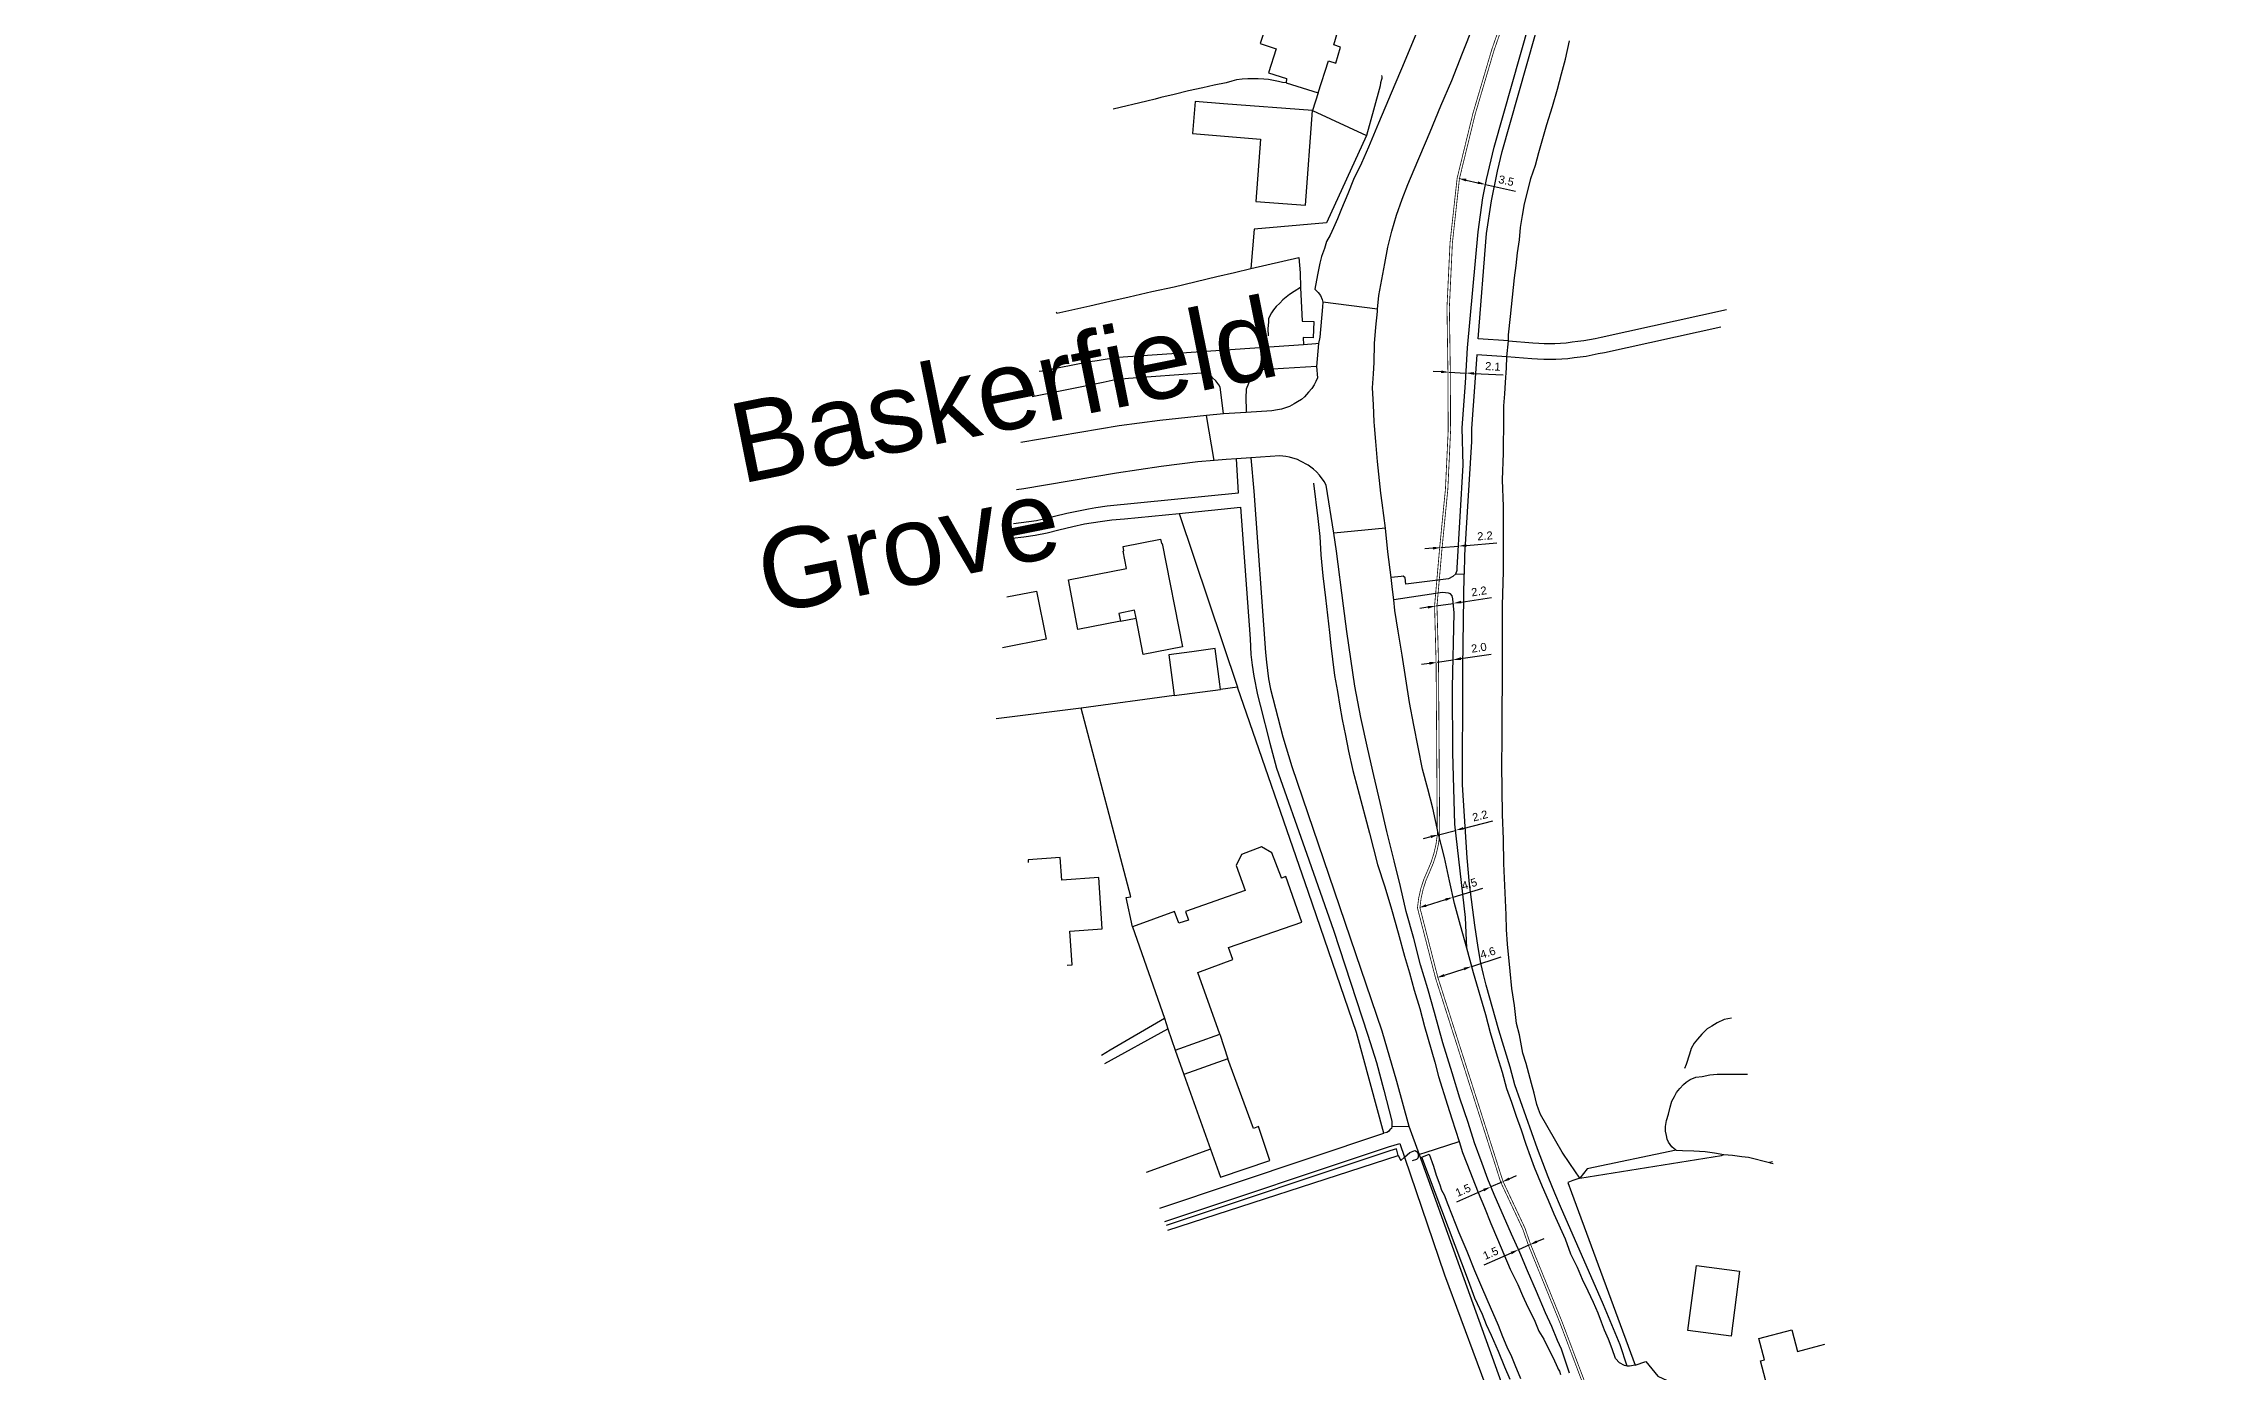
# Model space of a CAD drawing. Header units: millimetres. Extents: x 111502 to 977541, y 8702 to 1044108.
# Drawn here: x 487424.9 to 487695.9, y 237711.6 to 237877.6 of the extents above; entities that cross this region are included whole.
import ezdxf

# ---------------------------------------------------------------- set-up
doc = ezdxf.new("R2010")
doc.units = ezdxf.units.MM
doc.header["$LTSCALE"] = 0.25
doc.linetypes.add('DASHED2', pattern=[9.525, 6.35, -3.175])
for name, color, linetype in [('E HVSS As Laid Dimensions', 30, 'Continuous'), ('E HVSS As Laid HV', 10, 'Continuous'), ('X HVSS Site Background', 8, 'Continuous')]:
    doc.layers.add(name, color=color, linetype=linetype)
doc.styles.add('Arial', font='arial.ttf')
doc.dimstyles.new('HVSS AsLaid', dxfattribs={"dimtxt": 1, "dimasz": 1, "dimexe": 0, "dimexo": 0, "dimgap": 0.5, "dimtad": 1, "dimdec": 1, "dimzin": 1, "dimdsep": 46, "dimtxsty": 'Arial', "dimcen": 0.09, "dimadec": 0, "dimazin": 0, "dimtfac": 1, "dimtdec": 1, "dimtmove": 0, "dimatfit": 3, "dimfxl": 1, "dimtolj": 1, "dimtzin": 0, "dimarcsym": 0})

# ---------------------------------------------------------------- blocks, each defined once
blk = doc.blocks.new('OS MAP 060722')
at = {"layer": 'X HVSS Site Background'}
for points in [[(-1209.19, -1315.01), (-1209.02, -1314.54), (-1209, -1314.25), (-1208.27, -1301.4), (-1208.27, -1301.39), (-1208.38, -1296.76), (-1207.98, -1291.11), (-1207.73, -1286.76), (-1206.38, -1272.26), (-1205.78, -1268.01), (-1205.33, -1265.71), (-1204.38, -1261.66), (-1199.98, -1246.11), (-1196.38, -1233.46), (-1187.46, -1202.12)], [(-1202.58, -1285.86), (-1206.38, -1285.61), (-1205.33, -1272.46), (-1204.73, -1268.36), (-1203.98, -1264.66), (-1203.38, -1262.21), (-1195.23, -1233.41), (-1186.45, -1202.4)], [(-1208.38, -1233.66), (-1215.98, -1251.86), (-1216.78, -1253.81), (-1217.58, -1255.71), (-1218.83, -1258.66), (-1220.08, -1261.66), (-1220.98, -1263.66), (-1221.98, -1265.71), (-1222.68, -1267.51), (-1223.48, -1269.36), (-1223.98, -1270.61), (-1224.48, -1271.76), (-1224.88, -1272.66), (-1225.33, -1273.46), (-1225.58, -1274.31), (-1225.98, -1275.31), (-1226.18, -1276.16), (-1226.48, -1277.61), (-1226.78, -1279.41), (-1226.38, -1279.81), (-1226.08, -1280.21), (-1225.88, -1280.71), (-1225.78, -1281.04)], [(-1218.95, -1281.91), (-1218.78, -1280.21), (-1218.43, -1278.21), (-1218.03, -1276.21), (-1217.68, -1274.16), (-1217.18, -1272.16), (-1216.58, -1270.16), (-1215.88, -1268.16), (-1215.18, -1266.31), (-1214.38, -1264.46), (-1212.38, -1259.76), (-1211.03, -1256.51), (-1209.68, -1253.31), (-1208.33, -1249.91), (-1206.98, -1246.46), (-1205.63, -1243.46), (-1204.38, -1240.41), (-1199.38, -1229.06), (-1196.77, -1223.03)], [(-1202.58, -1285.86), (-1202.58, -1285.11), (-1202.33, -1282.81), (-1201.83, -1278.01), (-1201.63, -1276.46), (-1201.48, -1274.86), (-1201.23, -1273.26), (-1201.08, -1271.71), (-1200.83, -1270.21), (-1200.58, -1268.76), (-1200.18, -1267.11), (-1199.78, -1265.56), (-1199.23, -1263.91), (-1198.78, -1262.31), (-1197.78, -1258.81), (-1197.08, -1256.56), (-1196.48, -1254.41), (-1195.98, -1252.51), (-1195.48, -1250.66), (-1194.98, -1248.36)], [(-1226.38, -1254.86), (-1225.08, -1250.86), (-1224.18, -1251.16), (-1223.58, -1249.16), (-1224.43, -1248.86), (-1223.33, -1245.16), (-1227.38, -1243.96), (-1227.43, -1244.31), (-1229.83, -1243.61), (-1230.63, -1246.21), (-1232.63, -1245.66), (-1233.63, -1248.71), (-1231.63, -1249.36), (-1232.58, -1252.36), (-1230.33, -1253.06), (-1230.38, -1253.61)], [(-1230.38, -1253.61), (-1230.83, -1253.56), (-1231.33, -1253.46), (-1231.98, -1253.31), (-1232.58, -1253.21), (-1233.18, -1253.16), (-1233.88, -1253.11), (-1235.18, -1253.11), (-1235.88, -1253.16), (-1236.58, -1253.26), (-1237.18, -1253.41), (-1237.88, -1253.61), (-1239.38, -1253.91), (-1240.78, -1254.26), (-1242.58, -1254.61), (-1244.38, -1255.06), (-1246.03, -1255.46), (-1246.76, -1255.65), (-1247.78, -1255.91), (-1251.98, -1256.9)], [(-1230.38, -1253.61), (-1226.38, -1254.86)], [(-1218.48, -1252.71), (-1218.43, -1252.86), (-1218.43, -1253.06), (-1218.48, -1253.21), (-1218.58, -1253.61), (-1218.63, -1254.01), (-1219.46, -1257.02), (-1220.33, -1260.21)], [(-1227.08, -1257.06), (-1238.23, -1256.26), (-1241.75, -1255.95), (-1242.1, -1259.95), (-1238.58, -1260.26), (-1233.58, -1260.66), (-1234.18, -1268.46), (-1227.98, -1268.91), (-1227.08, -1257.06)], [(-1226.38, -1254.86), (-1227.08, -1257.06)], [(-1227.08, -1257.06), (-1220.33, -1260.21)], [(-1220.33, -1260.21), (-1225.33, -1271.11)], [(-1225.33, -1271.11), (-1234.38, -1271.91), (-1234.78, -1276.81)], [(-1234.78, -1276.81), (-1228.78, -1275.46)], [(-1228.78, -1275.46), (-1228.63, -1277.36), (-1228.58, -1279.21)], [(-1259.13, -1282.24), (-1259.03, -1282.41), (-1254.93, -1281.51), (-1252.43, -1280.91), (-1249.98, -1280.36), (-1247.18, -1279.71), (-1244.38, -1279.11), (-1239.03, -1277.81), (-1236.83, -1277.31), (-1234.78, -1276.81)], [(-1228.58, -1279.21), (-1229.38, -1279.71), (-1229.98, -1280.06), (-1230.78, -1280.76), (-1231.18, -1281.16), (-1231.63, -1281.56), (-1231.98, -1282.01), (-1232.23, -1282.36), (-1232.43, -1282.76), (-1232.58, -1283.11), (-1232.58, -1283.51), (-1232.68, -1284.36), (-1232.63, -1285.26)], [(-1228.58, -1279.21), (-1228.38, -1283.41), (-1226.93, -1283.44), (-1227, -1285.48), (-1228.27, -1285.44), (-1228.23, -1286.36)], [(-1225.78, -1281.04), (-1225.83, -1281.61), (-1226.18, -1285.41), (-1226.33, -1286.21)], [(-1218.95, -1281.91), (-1225.78, -1281.04)], [(-1219.54, -1291.14), (-1219.48, -1290.01), (-1219.4, -1288.59), (-1219.33, -1286.21), (-1219.18, -1284.16), (-1218.98, -1282.21), (-1218.95, -1281.91)], [(-1176.04, -1284.16), (-1190.58, -1287.36), (-1191.38, -1287.51), (-1192.88, -1287.81), (-1194.38, -1288.01), (-1195.18, -1288.11), (-1196.68, -1288.21), (-1198.18, -1288.21), (-1198.98, -1288.16), (-1199.68, -1288.11), (-1202.78, -1287.86)], [(-1202.58, -1285.86), (-1199.53, -1286.11), (-1198.78, -1286.16), (-1198.13, -1286.21), (-1196.78, -1286.21), (-1195.38, -1286.11), (-1194.63, -1286.01), (-1193.93, -1285.91), (-1193.18, -1285.81), (-1192.48, -1285.71), (-1191.78, -1285.56), (-1191.03, -1285.41), (-1175.33, -1281.95)], [(-1228.23, -1286.36), (-1251.38, -1287.96), (-1252.73, -1288.16), (-1253.98, -1288.36), (-1254.93, -1288.51), (-1260.88, -1289.66), (-1261.24, -1289.71)], [(-1226.33, -1286.21), (-1226.68, -1286.26), (-1228.23, -1286.36)], [(-1226.33, -1286.21), (-1226.58, -1289.06)], [(-1202.78, -1287.86), (-1202.58, -1285.86)], [(-1238.23, -1295.01), (-1238.58, -1291.96), (-1238.63, -1291.66), (-1238.78, -1291.36), (-1239.18, -1290.86), (-1239.63, -1290.46), (-1239.88, -1290.26), (-1240.18, -1290.16), (-1240.48, -1290.01), (-1240.98, -1289.91), (-1250.08, -1290.56), (-1251.73, -1290.76), (-1253.23, -1291.06), (-1262.13, -1292.85)], [(-1226.58, -1289.06), (-1233.48, -1289.51), (-1234.08, -1289.91), (-1234.58, -1290.41), (-1234.98, -1290.91), (-1235.08, -1291.21), (-1235.38, -1291.91), (-1235.38, -1292.26), (-1235.43, -1292.71), (-1235.38, -1294.81)], [(-1226.58, -1289.06), (-1226.48, -1290.51), (-1226.68, -1290.96), (-1226.88, -1291.36), (-1227.18, -1291.81), (-1227.59, -1292.29), (-1228.08, -1292.86), (-1228.48, -1293.21), (-1228.98, -1293.51), (-1229.38, -1293.76), (-1229.98, -1294.06), (-1230.48, -1294.26), (-1230.98, -1294.41), (-1231.48, -1294.51), (-1232.18, -1294.61), (-1235.38, -1294.81)], [(-1202.78, -1287.86), (-1206.53, -1287.61), (-1207.23, -1296.81), (-1207.23, -1298.45), (-1208.08, -1312.66), (-1208.08, -1312.69), (-1208.12, -1315.04)], [(-1193.69, -1390.51), (-1194.92, -1388.7), (-1195.89, -1387.26), (-1198.58, -1382.56), (-1198.83, -1381.91), (-1199.03, -1381.31), (-1199.38, -1379.91), (-1199.73, -1378.71), (-1200.38, -1376.21), (-1200.78, -1374.91), (-1201.23, -1372.61), (-1201.58, -1371.21), (-1201.73, -1370.06), (-1201.83, -1368.96), (-1202.18, -1366.81), (-1202.38, -1364.66), (-1202.73, -1361.26), (-1202.83, -1359.46), (-1202.88, -1357.61), (-1203.18, -1351.21), (-1203.23, -1348.16), (-1203.33, -1345.06), (-1203.43, -1338.86), (-1203.38, -1335.71), (-1203.38, -1332.61), (-1203.33, -1327.91), (-1203.33, -1318.96), (-1203.23, -1314.66), (-1203.23, -1306.56), (-1203.33, -1303.26), (-1203.23, -1299.91), (-1203.23, -1298.41), (-1203.18, -1297.01), (-1203.18, -1294.01), (-1203.03, -1292.51), (-1202.98, -1291.06), (-1202.83, -1289.26), (-1202.78, -1287.86)], [(-1219.34, -1296.51), (-1219.38, -1296.01), (-1219.48, -1293.86), (-1219.58, -1291.76), (-1219.54, -1291.14)], [(-1240.32, -1295.18), (-1246.18, -1295.81), (-1251.23, -1296.51), (-1263.56, -1298.56)], [(-1238.23, -1295.01), (-1240.32, -1295.18)], [(-1239.37, -1300.84), (-1240.32, -1295.18)], [(-1235.38, -1294.81), (-1238.23, -1295.01)], [(-1217.97, -1309.27), (-1218.38, -1306.11), (-1218.54, -1304.91), (-1218.98, -1300.96), (-1219.18, -1298.46), (-1219.34, -1296.51)], [(-1264.45, -1308.68), (-1261.58, -1308.31), (-1260.88, -1308.16), (-1257.78, -1307.41), (-1255.08, -1306.86), (-1254.18, -1306.71), (-1252.73, -1306.51), (-1236.33, -1304.86), (-1236.58, -1300.61)], [(-1236.58, -1300.61), (-1237.88, -1300.71), (-1239.37, -1300.84)], [(-1234.78, -1300.51), (-1236.58, -1300.61)], [(-1224.43, -1309.91), (-1225.38, -1303.91), (-1225.63, -1303.46), (-1226.23, -1302.66), (-1226.58, -1302.26), (-1226.98, -1301.91), (-1227.63, -1301.41), (-1228.58, -1300.91), (-1228.98, -1300.71), (-1229.98, -1300.41), (-1230.43, -1300.31), (-1231.18, -1300.26), (-1234.78, -1300.51)], [(-1234.78, -1300.51), (-1234.43, -1304.66), (-1232.98, -1324.81), (-1232.83, -1326.01), (-1232.58, -1328.11), (-1232.33, -1329.41), (-1230.78, -1335.36), (-1229.68, -1339.06), (-1218.43, -1372.11), (-1216.58, -1378.41), (-1215.03, -1384.01)], [(-1239.37, -1300.84), (-1241.43, -1301.01), (-1245.98, -1301.56), (-1251.58, -1302.41), (-1263.18, -1304.36), (-1264.08, -1304.5)], [(-1226.98, -1303.66), (-1226.43, -1308.06), (-1226.18, -1310.31), (-1226.03, -1312.61), (-1225.78, -1315.26), (-1225.48, -1318.01), (-1224.98, -1322.31), (-1224.78, -1323.96), (-1224.58, -1325.66), (-1224.33, -1327.71), (-1223.98, -1329.71), (-1223.68, -1331.51), (-1223.38, -1333.21), (-1222.98, -1335.21), (-1222.58, -1337.16), (-1222.03, -1339.56), (-1221.43, -1341.91), (-1219.98, -1347.41), (-1218.98, -1351.31), (-1218.03, -1354.11), (-1217.23, -1356.91), (-1216.38, -1359.86), (-1215.58, -1362.76), (-1214.98, -1364.86), (-1214.38, -1367.01), (-1213.68, -1369.31), (-1213.08, -1371.56), (-1211.78, -1376.01), (-1211.33, -1377.81), (-1210.23, -1381.41), (-1209.68, -1383.11), (-1208.77, -1385.94)], [(-1264.62, -1310.54), (-1263.18, -1310.36), (-1261.73, -1310.16), (-1260.23, -1309.86), (-1258.78, -1309.51), (-1257.03, -1309.06), (-1255.58, -1308.76), (-1253.63, -1308.46), (-1252.18, -1308.26), (-1250.58, -1308.11), (-1243.76, -1307.43)], [(-1243.76, -1307.43), (-1236.08, -1306.66), (-1234.88, -1323.11), (-1234.78, -1325.06), (-1234.63, -1326.41), (-1234.43, -1327.76), (-1233.98, -1330.11), (-1233.63, -1331.41), (-1232.43, -1336.16), (-1231.58, -1339.26), (-1227.78, -1350.01), (-1224.48, -1359.51), (-1220.18, -1372.66), (-1219.08, -1376.06), (-1218.18, -1379.51), (-1217.18, -1383.41), (-1217.18, -1384.06)], [(-1243.76, -1307.43), (-1236.48, -1329.16)], [(-1251.09, -1320.92), (-1256.41, -1321.96), (-1257.6, -1315.72), (-1250.35, -1314.31), (-1250.77, -1312.14), (-1250.66, -1312.12), (-1250.77, -1311.56), (-1246.08, -1310.66), (-1245.97, -1311.2), (-1245.87, -1311.18), (-1243.33, -1324.11), (-1248.23, -1325.07), (-1249.13, -1320.53)], [(-1217.97, -1309.27), (-1224.43, -1309.91)], [(-1194.98, -1414.91), (-1195.58, -1413.01), (-1195.98, -1411.91), (-1196.48, -1410.81), (-1197.18, -1409.06), (-1197.98, -1407.36), (-1199.08, -1404.71), (-1200.23, -1402.11), (-1201.18, -1399.81), (-1202.23, -1397.51), (-1204.38, -1392.56), (-1205.18, -1390.66), (-1205.88, -1388.71), (-1206.83, -1386.11), (-1207.63, -1383.56), (-1208.68, -1380.51), (-1209.63, -1377.36), (-1210.78, -1373.61), (-1211.83, -1369.81), (-1212.68, -1366.86), (-1213.58, -1363.86), (-1214.43, -1360.56), (-1215.38, -1357.21), (-1216.08, -1354.06), (-1216.88, -1350.86), (-1217.78, -1347.21), (-1218.63, -1343.56), (-1219.43, -1340.21), (-1220.18, -1336.91), (-1221.03, -1332.96), (-1221.78, -1329.01), (-1222.78, -1322.21), (-1223.23, -1319.01), (-1224.08, -1312.16), (-1224.43, -1309.91)], [(-1217.27, -1315.43), (-1217.68, -1312.26), (-1217.97, -1309.27)], [(-1209.19, -1315.01), (-1209.54, -1315.34), (-1210.08, -1315.63), (-1215.43, -1316.27), (-1215.52, -1315.49), (-1215.77, -1315.29), (-1215.99, -1315.32), (-1217.27, -1315.43)], [(-1216.93, -1318.26), (-1217.08, -1316.96), (-1217.27, -1315.43)], [(-1209.19, -1315.01), (-1208.12, -1315.04)], [(-1187.78, -1414.01), (-1188.63, -1411.36), (-1190.73, -1406.36), (-1196.08, -1394.06), (-1196.78, -1392.41), (-1197.63, -1390.36), (-1198.98, -1386.86), (-1201.78, -1378.86), (-1202.38, -1376.66), (-1203.78, -1372.01), (-1205.38, -1366.41), (-1205.73, -1365.06), (-1206.03, -1363.66), (-1206.38, -1361.71), (-1206.78, -1358.91), (-1207.47, -1353.78), (-1207.75, -1350.48), (-1208.35, -1341.37), (-1208.31, -1328.1), (-1208.3, -1326.67), (-1208.12, -1315.04)], [(-1265.27, -1317.86), (-1261.57, -1317.15), (-1260.39, -1323.15), (-1265.83, -1324.22)], [(-1249.13, -1320.53), (-1249.32, -1319.55), (-1251.29, -1319.93), (-1251.09, -1320.92)], [(-1207.78, -1361.76), (-1207.96, -1357.93), (-1209.29, -1346.27), (-1209.56, -1337.37), (-1209.58, -1329.18), (-1209.4, -1319.85), (-1209.55, -1318.11), (-1209.65, -1317.73), (-1209.85, -1317.47), (-1210.09, -1317.39), (-1210.83, -1317.31), (-1216.93, -1318.26)], [(-1207.78, -1361.76), (-1208.58, -1358.96), (-1209.33, -1356.21), (-1209.98, -1353.36), (-1210.58, -1350.46), (-1211.38, -1347.36), (-1212.03, -1344.26), (-1212.68, -1341.86), (-1213.33, -1339.41), (-1214.43, -1333.91), (-1214.98, -1331.06), (-1215.88, -1325.16), (-1216.38, -1322.16), (-1216.78, -1319.56), (-1216.93, -1318.26)], [(-1251.09, -1320.92), (-1249.13, -1320.53)], [(-1238.57, -1329.44), (-1238.65, -1328.8), (-1238.95, -1326.59), (-1239.24, -1324.37), (-1239.25, -1324.34), (-1242.18, -1324.73), (-1245.04, -1325.11), (-1245.06, -1325.12), (-1244.77, -1327.32), (-1244.47, -1329.55), (-1244.47, -1329.57), (-1244.38, -1330.21)], [(-1244.38, -1330.21), (-1255.98, -1331.76)], [(-1244.38, -1330.21), (-1238.57, -1329.44)], [(-1236.48, -1329.16), (-1238.57, -1329.44)], [(-1227.58, -1354.81), (-1236.48, -1329.16)], [(-1255.98, -1331.76), (-1266.62, -1333.13)], [(-1249.58, -1359.11), (-1250.38, -1355.46), (-1249.78, -1355.36), (-1255.98, -1331.76)], [(-1238.68, -1372.51), (-1241.43, -1364.81), (-1237.03, -1363.21), (-1237.58, -1361.71), (-1228.43, -1358.51), (-1230.43, -1352.81), (-1230.97, -1353.01), (-1230.98, -1353), (-1232.15, -1349.86), (-1233.47, -1349.13), (-1235.96, -1350.05), (-1236.61, -1351.43), (-1235.5, -1354.59), (-1242.98, -1357.21), (-1242.58, -1358.26), (-1243.78, -1358.66), (-1244.33, -1357.21), (-1249.58, -1359.11)], [(-1257.73, -1363.91), (-1257.11, -1363.86), (-1257.42, -1359.65), (-1253.38, -1359.36), (-1253.78, -1352.96), (-1258.41, -1353.29), (-1258.61, -1350.44), (-1262.63, -1350.73), (-1262.61, -1351.08)], [(-1221.58, -1372.31), (-1227.58, -1354.81)], [(-1249.58, -1359.11), (-1245.58, -1370.51)], [(-1187.78, -1414.01), (-1188.11, -1413.93), (-1188.72, -1413.6), (-1189.23, -1413.06), (-1189.63, -1411.86), (-1190.08, -1410.66), (-1190.58, -1409.51), (-1190.98, -1408.51), (-1191.38, -1407.41), (-1191.98, -1406.06), (-1192.63, -1404.66), (-1193.33, -1403.21), (-1193.98, -1401.71), (-1194.78, -1400.01), (-1195.48, -1398.16), (-1196.88, -1395.01), (-1197.58, -1393.31), (-1198.33, -1391.61), (-1199.33, -1389.21), (-1199.83, -1387.81), (-1200.38, -1386.31), (-1200.98, -1384.51), (-1201.58, -1382.81), (-1202.18, -1381.06), (-1202.78, -1379.36), (-1203.33, -1377.31), (-1203.98, -1375.31), (-1204.83, -1372.36), (-1205.43, -1370.11), (-1206.98, -1364.86), (-1207.78, -1361.76)], [(-1253.46, -1375.14), (-1252.37, -1374.5), (-1245.58, -1370.51)], [(-1245.58, -1370.51), (-1245.18, -1371.86)], [(-1174.71, -1370.52), (-1175.63, -1370.71), (-1176.53, -1371.11), (-1177.18, -1371.51), (-1177.78, -1371.86), (-1178.43, -1372.51), (-1178.98, -1373.16), (-1179.38, -1373.66), (-1179.78, -1374.31), (-1179.98, -1375.01), (-1180.38, -1376.31), (-1180.58, -1376.81)], [(-1253.05, -1376.21), (-1245.18, -1371.86)], [(-1245.18, -1371.86), (-1244.23, -1374.51)], [(-1244.23, -1374.51), (-1238.68, -1372.51)], [(-1238.68, -1372.51), (-1237.68, -1375.61)], [(-1218.18, -1384.91), (-1221.58, -1372.31)], [(-1244.23, -1374.51), (-1243.18, -1377.56)], [(-1237.68, -1375.61), (-1243.18, -1377.56)], [(-1232.43, -1388.31), (-1233.83, -1384.06), (-1234.48, -1384.31), (-1237.68, -1375.61)], [(-1243.18, -1377.56), (-1239.83, -1386.91)], [(-1181.63, -1387.01), (-1181.88, -1386.86), (-1182.18, -1386.61), (-1182.58, -1386.01), (-1182.78, -1385.66), (-1182.83, -1385.21), (-1182.98, -1384.66), (-1182.98, -1384.06), (-1182.83, -1383.31), (-1182.58, -1382.51), (-1182.38, -1381.66), (-1182.18, -1380.91), (-1181.83, -1380.31), (-1181.58, -1379.81), (-1181.18, -1379.31), (-1180.73, -1378.81), (-1180.38, -1378.51), (-1179.88, -1378.21), (-1179.18, -1377.91), (-1178.38, -1377.81), (-1177.43, -1377.61), (-1176.53, -1377.51), (-1172.71, -1377.51)], [(-1217.18, -1384.06), (-1217.23, -1384.31), (-1217.38, -1384.41), (-1217.58, -1384.71), (-1217.78, -1384.81), (-1218.18, -1384.91)], [(-1217.18, -1384.06), (-1215.03, -1384.01)], [(-1215.03, -1384.01), (-1213.75, -1387.56)], [(-1239.83, -1386.91), (-1247.89, -1389.8)], [(-1246.18, -1394.29), (-1218.18, -1384.91)], [(-1245.55, -1395.96), (-1217.58, -1386.61), (-1216.18, -1386.21), (-1215.6, -1387.91)], [(-1216.36, -1387.7), (-1216.57, -1386.85), (-1217.43, -1387.1), (-1245.37, -1396.43)], [(-1239.83, -1386.91), (-1238.58, -1390.41), (-1232.43, -1388.31)], [(-1215.6, -1387.91), (-1214.93, -1387.3), (-1214.29, -1387.08), (-1214.26, -1387.09), (-1214.24, -1387.1), (-1214.21, -1387.11), (-1214.19, -1387.13), (-1214.16, -1387.14), (-1214.14, -1387.16), (-1214.12, -1387.17), (-1214.09, -1387.19), (-1214.07, -1387.21), (-1214.05, -1387.23), (-1214.03, -1387.25), (-1214.01, -1387.27), (-1213.99, -1387.29), (-1213.98, -1387.32), (-1213.96, -1387.34), (-1213.94, -1387.36), (-1213.93, -1387.39), (-1213.92, -1387.41), (-1213.91, -1387.44), (-1213.89, -1387.47), (-1213.88, -1387.49), (-1213.88, -1387.52), (-1213.87, -1387.55), (-1213.86, -1387.59)], [(-1213.75, -1387.56), (-1213.56, -1387.49), (-1213, -1387.31), (-1208.77, -1385.94)], [(-1208.77, -1385.94), (-1208.33, -1387.31), (-1207.78, -1388.71), (-1206.38, -1392.31), (-1205.58, -1394.21), (-1204.78, -1396.21), (-1203.98, -1398.16), (-1203.18, -1400.01), (-1202.38, -1401.91), (-1201.43, -1403.81), (-1200.83, -1405.21), (-1200.18, -1406.66), (-1199.38, -1408.21), (-1198.78, -1409.66), (-1198.18, -1410.66), (-1196.83, -1413.36), (-1196.63, -1413.81), (-1196.48, -1414.21), (-1196.38, -1414.41), (-1196.23, -1414.66), (-1196.08, -1415.06)], [(-1181.63, -1387.01), (-1192.75, -1389.36), (-1193.69, -1390.51)], [(-1181.63, -1387.01), (-1180.83, -1387.06), (-1179.43, -1387.11), (-1178.03, -1387.21), (-1176.83, -1387.36), (-1175.68, -1387.56)], [(-1245.15, -1397.02), (-1216.36, -1387.7)], [(-1216.36, -1387.7), (-1216.05, -1388.32), (-1215.6, -1387.91)], [(-1215.6, -1387.91), (-1210.58, -1402.61), (-1204.48, -1419.11), (-1202.18, -1425.41)], [(-1213.86, -1387.59), (-1213.86, -1387.62), (-1213.85, -1387.65), (-1213.85, -1387.68), (-1213.85, -1387.7), (-1213.85, -1387.73), (-1213.86, -1387.76), (-1213.86, -1387.79), (-1213.86, -1387.82), (-1213.87, -1387.84), (-1213.88, -1387.87), (-1213.89, -1387.9), (-1213.9, -1387.93), (-1213.91, -1387.95), (-1213.92, -1387.98), (-1213.93, -1388), (-1213.94, -1388.03), (-1213.96, -1388.05), (-1213.97, -1388.08), (-1213.99, -1388.1), (-1214.01, -1388.12), (-1214.03, -1388.14), (-1214.05, -1388.16), (-1214.07, -1388.18), (-1214.1, -1388.21), (-1214.64, -1388.36)], [(-1213.86, -1387.59), (-1213.75, -1387.56)], [(-1213.75, -1387.56), (-1200.33, -1424.81)], [(-1210.63, -1392.61), (-1210.18, -1393.81), (-1208.78, -1397.31), (-1207.78, -1399.66), (-1206.83, -1402.06), (-1205.83, -1404.41), (-1204.88, -1406.61), (-1203.88, -1408.91), (-1203.33, -1410.31), (-1202.78, -1411.61), (-1202.23, -1412.81), (-1201.78, -1413.86), (-1201.08, -1415.56)], [(-1202.38, -1415.71), (-1203.03, -1414.16), (-1203.83, -1412.21), (-1204.73, -1410.21), (-1205.33, -1408.86), (-1205.83, -1407.56), (-1206.78, -1405.51), (-1207.58, -1403.36), (-1213.43, -1387.9), (-1212.5, -1387.53), (-1211.98, -1389.01), (-1211.63, -1390.16), (-1211.18, -1391.36), (-1210.98, -1392.01), (-1210.63, -1392.61)], [(-1193.69, -1390.51), (-1175.95, -1387.7), (-1175.68, -1387.56)], [(-1175.68, -1387.56), (-1174.58, -1387.66), (-1173.43, -1387.81), (-1172.58, -1387.91), (-1169.98, -1388.56)], [(-1169.58, -1388.47), (-1169.98, -1388.56)], [(-1169.98, -1388.56), (-1169.88, -1388.61), (-1169.51, -1388.69)], [(-1193.69, -1390.51), (-1194.56, -1390.83), (-1195.19, -1391.06), (-1194.73, -1392.31), (-1191.98, -1399.77), (-1186.78, -1413.91)], [(-1173.73, -1402.16), (-1174.78, -1410.26), (-1180.18, -1409.56), (-1179.08, -1401.46), (-1173.73, -1402.16)], [(-1159.26, -1424.53), (-1166.58, -1426.41), (-1167.58, -1422.61), (-1169.38, -1423.11), (-1169.98, -1420.51), (-1169.28, -1420.31), (-1171.08, -1413.36), (-1170.61, -1413.24), (-1171.31, -1410.56), (-1167.16, -1409.48), (-1166.46, -1412.17), (-1163.68, -1411.46), (-1163.05, -1411.29)], [(-1186.78, -1413.91), (-1187.46, -1414.03), (-1187.78, -1414.01)], [(-1186.78, -1413.91), (-1185.43, -1413.46), (-1183.93, -1415.26), (-1181.58, -1416.36), (-1180.23, -1420.81), (-1181.28, -1422.71), (-1182.17, -1424.81)]]:
    blk.add_lwpolyline(points, dxfattribs=at)
blk = doc.blocks.new('*D1614')
at = {"layer": 'Defpoints', "color": 0, "transparency": 16777216}
for p in [(487598.9, 237807.3), (487598.9, 237807.3), (487601.08, 237807.63)]:
    blk.add_point(p, dxfattribs=at)
at = {"layer": 'E HVSS As Laid Dimensions', "color": 0, "lineweight": -2, "transparency": 16777216}
for p, q in [((487597.91, 237807.14), (487596.92, 237806.99)), ((487598.9, 237807.3), (487601.08, 237807.63)), ((487602.06, 237807.78), (487605.85, 237808.37))]:
    blk.add_line(p, q, dxfattribs=at)
at = {"layer": 'E HVSS As Laid Dimensions', "color": 0, "transparency": 16777216}
for points in [[(487597.89, 237807.31), (487597.94, 237806.98), (487598.9, 237807.3)], [(487602.04, 237807.95), (487602.09, 237807.62), (487601.08, 237807.63)]]:
    blk.add_solid(points, dxfattribs=at)
at = {"layer": 'E HVSS As Laid Dimensions', "color": 0, "transparency": 16777216, "insert": (487604.3, 237809.14), "char_height": 1, "attachment_point": 5, "rotation": 8.7462, "style": 'Arial'}
blk.add_mtext('\\A1;2.2', dxfattribs=at)
blk = doc.blocks.new('*D1615')
at = {"layer": 'Defpoints', "color": 0, "transparency": 16777216}
for p in [(487599.09, 237800.27), (487599.09, 237800.27), (487601.06, 237800.57)]:
    blk.add_point(p, dxfattribs=at)
at = {"layer": 'E HVSS As Laid Dimensions', "color": 0, "lineweight": -2, "transparency": 16777216}
for p, q in [((487602.05, 237800.72), (487605.84, 237801.3)), ((487598.1, 237800.12), (487597.11, 237799.97)), ((487599.09, 237800.27), (487601.06, 237800.57))]:
    blk.add_line(p, q, dxfattribs=at)
at = {"layer": 'E HVSS As Laid Dimensions', "color": 0, "transparency": 16777216}
for points in [[(487598.07, 237800.29), (487598.12, 237799.96), (487599.09, 237800.27)], [(487602.03, 237800.89), (487602.08, 237800.56), (487601.06, 237800.57)]]:
    blk.add_solid(points, dxfattribs=at)
at = {"layer": 'E HVSS As Laid Dimensions', "color": 0, "transparency": 16777216, "insert": (487604.29, 237802.09), "char_height": 1, "attachment_point": 5, "rotation": 8.6732, "style": 'Arial'}
blk.add_mtext('\\A1;2.0', dxfattribs=at)
blk = doc.blocks.new('*D1616')
at = {"layer": 'Defpoints', "color": 0, "transparency": 16777216}
for p in [(487599.24, 237778.71), (487599.24, 237778.71), (487601.37, 237779.26)]:
    blk.add_point(p, dxfattribs=at)
at = {"layer": 'E HVSS As Laid Dimensions', "color": 0, "lineweight": -2, "transparency": 16777216}
for p, q in [((487602.34, 237779.51), (487606.05, 237780.46)), ((487598.27, 237778.46), (487597.31, 237778.21)), ((487599.24, 237778.71), (487601.37, 237779.26))]:
    blk.add_line(p, q, dxfattribs=at)
at = {"layer": 'E HVSS As Laid Dimensions', "color": 0, "transparency": 16777216}
for points in [[(487602.3, 237779.67), (487602.38, 237779.35), (487601.37, 237779.26)], [(487598.23, 237778.62), (487598.32, 237778.3), (487599.24, 237778.71)]]:
    blk.add_solid(points, dxfattribs=at)
at = {"layer": 'E HVSS As Laid Dimensions', "color": 0, "transparency": 16777216, "insert": (487604.43, 237781.08), "char_height": 1, "attachment_point": 5, "rotation": 14.4703, "style": 'Arial'}
blk.add_mtext('\\A1;2.2', dxfattribs=at)
blk = doc.blocks.new('*D1617')
at = {"layer": 'Defpoints', "color": 0, "transparency": 16777216}
for p in [(487596.77, 237769.58), (487596.77, 237769.58), (487601.07, 237770.89)]:
    blk.add_point(p, dxfattribs=at)
at = {"layer": 'E HVSS As Laid Dimensions', "color": 0, "lineweight": -2, "transparency": 16777216}
for p, q in [((487601.07, 237770.89), (487604.77, 237772.02)), ((487597.72, 237769.87), (487600.11, 237770.6))]:
    blk.add_line(p, q, dxfattribs=at)
at = {"layer": 'E HVSS As Laid Dimensions', "color": 0, "transparency": 16777216}
for points in [[(487597.67, 237770.03), (487597.77, 237769.71), (487596.77, 237769.58)], [(487600.07, 237770.76), (487600.16, 237770.44), (487601.07, 237770.89)]]:
    blk.add_solid(points, dxfattribs=at)
at = {"layer": 'E HVSS As Laid Dimensions', "color": 0, "transparency": 16777216, "insert": (487603.1, 237772.56), "char_height": 1, "attachment_point": 5, "rotation": 16.9402, "style": 'Arial'}
blk.add_mtext('\\A1;4.5', dxfattribs=at)
blk = doc.blocks.new('*D1618')
at = {"layer": 'Defpoints', "color": 0, "transparency": 16777216}
for p in [(487599.02, 237760.84), (487599.02, 237760.84), (487603.39, 237762.25)]:
    blk.add_point(p, dxfattribs=at)
at = {"layer": 'E HVSS As Laid Dimensions', "color": 0, "lineweight": -2, "transparency": 16777216}
for p, q in [((487603.39, 237762.25), (487607.07, 237763.43)), ((487599.97, 237761.14), (487602.44, 237761.94))]:
    blk.add_line(p, q, dxfattribs=at)
at = {"layer": 'E HVSS As Laid Dimensions', "color": 0, "transparency": 16777216}
for points in [[(487599.92, 237761.3), (487600.02, 237760.98), (487599.02, 237760.84)], [(487602.39, 237762.1), (487602.49, 237761.78), (487603.39, 237762.25)]]:
    blk.add_solid(points, dxfattribs=at)
at = {"layer": 'E HVSS As Laid Dimensions', "color": 0, "transparency": 16777216, "insert": (487605.4, 237763.96), "char_height": 1, "attachment_point": 5, "rotation": 17.8787, "style": 'Arial'}
blk.add_mtext('\\A1;4.6', dxfattribs=at)
blk = doc.blocks.new('*D1619')
at = {"layer": 'Defpoints', "color": 0, "transparency": 16777216}
for p in [(487605.8, 237734.7), (487607.17, 237735.3), (487607.17, 237735.3)]:
    blk.add_point(p, dxfattribs=at)
at = {"layer": 'E HVSS As Laid Dimensions', "color": 0, "lineweight": -2, "transparency": 16777216}
for p, q in [((487604.88, 237734.3), (487601.47, 237732.79)), ((487607.17, 237735.3), (487605.8, 237734.7)), ((487608.09, 237735.71), (487609, 237736.11))]:
    blk.add_line(p, q, dxfattribs=at)
at = {"layer": 'E HVSS As Laid Dimensions', "color": 0, "transparency": 16777216}
for points in [[(487604.82, 237734.45), (487604.95, 237734.14), (487605.8, 237734.7)], [(487608.02, 237735.86), (487608.16, 237735.56), (487607.17, 237735.3)]]:
    blk.add_solid(points, dxfattribs=at)
at = {"layer": 'E HVSS As Laid Dimensions', "color": 0, "transparency": 16777216, "insert": (487602.31, 237734.27), "char_height": 1, "attachment_point": 5, "rotation": 23.7671, "style": 'Arial'}
blk.add_mtext('\\A1;1.5', dxfattribs=at)
blk = doc.blocks.new('*D1620')
at = {"layer": 'Defpoints', "color": 0, "transparency": 16777216}
for p in [(487601.74, 237814.79), (487599.54, 237814.6), (487599.54, 237814.6)]:
    blk.add_point(p, dxfattribs=at)
at = {"layer": 'E HVSS As Laid Dimensions', "color": 0, "lineweight": -2, "transparency": 16777216}
for p, q in [((487599.54, 237814.6), (487601.74, 237814.79)), ((487602.73, 237814.87), (487606.55, 237815.19)), ((487598.55, 237814.52), (487597.55, 237814.44))]:
    blk.add_line(p, q, dxfattribs=at)
at = {"layer": 'E HVSS As Laid Dimensions', "color": 0, "transparency": 16777216}
for points in [[(487602.72, 237815.03), (487602.75, 237814.7), (487601.74, 237814.79)], [(487598.53, 237814.69), (487598.56, 237814.35), (487599.54, 237814.6)]]:
    blk.add_solid(points, dxfattribs=at)
at = {"layer": 'E HVSS As Laid Dimensions', "color": 0, "transparency": 16777216, "insert": (487605.05, 237816.07), "char_height": 1, "attachment_point": 5, "rotation": 4.7571, "style": 'Arial'}
blk.add_mtext('\\A1;2.2', dxfattribs=at)
blk = doc.blocks.new('*D1621')
at = {"layer": 'Defpoints', "color": 0, "transparency": 16777216}
for p in [(487600.57, 237836.52), (487600.57, 237836.52), (487602.67, 237836.42)]:
    blk.add_point(p, dxfattribs=at)
at = {"layer": 'E HVSS As Laid Dimensions', "color": 0, "lineweight": -2, "transparency": 16777216}
for p, q in [((487599.57, 237836.58), (487598.58, 237836.63)), ((487600.57, 237836.52), (487602.67, 237836.42)), ((487603.67, 237836.37), (487607.31, 237836.18))]:
    blk.add_line(p, q, dxfattribs=at)
at = {"layer": 'E HVSS As Laid Dimensions', "color": 0, "transparency": 16777216}
for points in [[(487599.58, 237836.74), (487599.57, 237836.41), (487600.57, 237836.52)], [(487603.68, 237836.53), (487603.66, 237836.2), (487602.67, 237836.42)]]:
    blk.add_solid(points, dxfattribs=at)
at = {"layer": 'E HVSS As Laid Dimensions', "color": 0, "transparency": 16777216, "insert": (487606.04, 237837.25), "char_height": 1, "attachment_point": 5, "rotation": 357.0561, "style": 'Arial'}
blk.add_mtext('\\A1;2.1', dxfattribs=at)
blk = doc.blocks.new('*D1622')
at = {"layer": 'Defpoints', "color": 0, "transparency": 16777216}
for p in [(487601.71, 237860.75), (487601.71, 237860.75), (487605.13, 237859.99)]:
    blk.add_point(p, dxfattribs=at)
at = {"layer": 'E HVSS As Laid Dimensions', "color": 0, "lineweight": -2, "transparency": 16777216}
for p, q in [((487602.69, 237860.54), (487604.16, 237860.21)), ((487605.13, 237859.99), (487608.87, 237859.16))]:
    blk.add_line(p, q, dxfattribs=at)
at = {"layer": 'E HVSS As Laid Dimensions', "color": 0, "transparency": 16777216}
for points in [[(487602.73, 237860.7), (487602.65, 237860.37), (487601.71, 237860.75)], [(487604.19, 237860.37), (487604.12, 237860.05), (487605.13, 237859.99)]]:
    blk.add_solid(points, dxfattribs=at)
at = {"layer": 'E HVSS As Laid Dimensions', "color": 0, "transparency": 16777216, "insert": (487607.71, 237860.46), "char_height": 1, "attachment_point": 5, "rotation": 347.4772, "style": 'Arial'}
blk.add_mtext('\\A1;3.5', dxfattribs=at)
blk = doc.blocks.new('*D1741')
at = {"layer": 'Defpoints', "color": 0, "transparency": 16777216}
for p in [(487609.24, 237726.84), (487610.62, 237727.45), (487610.62, 237727.45)]:
    blk.add_point(p, dxfattribs=at)
at = {"layer": 'E HVSS As Laid Dimensions', "color": 0, "lineweight": -2, "transparency": 16777216}
for p, q in [((487611.53, 237727.86), (487612.44, 237728.26)), ((487608.33, 237726.43), (487604.92, 237724.92)), ((487610.62, 237727.45), (487609.24, 237726.84))]:
    blk.add_line(p, q, dxfattribs=at)
at = {"layer": 'E HVSS As Laid Dimensions', "color": 0, "transparency": 16777216}
for points in [[(487608.26, 237726.59), (487608.4, 237726.28), (487609.24, 237726.84)], [(487611.46, 237728.01), (487611.6, 237727.7), (487610.62, 237727.45)]]:
    blk.add_solid(points, dxfattribs=at)
at = {"layer": 'E HVSS As Laid Dimensions', "color": 0, "transparency": 16777216, "insert": (487605.76, 237726.4), "char_height": 1, "attachment_point": 5, "rotation": 23.9625, "style": 'Arial'}
blk.add_mtext('\\A1;1.5', dxfattribs=at)

msp = doc.modelspace()

# ---------------------------------------------------------------- linework, layer by layer
at = {"lineweight": 0}
msp.add_circle((488727.82, 239008.33), 11388.42, dxfattribs=at)
at = {"layer": 'E HVSS As Laid HV', "linetype": 'DASHED2', "lineweight": 0, "flags": 128}
for points in [[(487667.94, 237136.68, 0.1, 0.1, 0), (487674.76, 237142.14, 0.1, 0.1, -0.108532), (487679.49, 237143.38, 0.1, 0.1, 0.016324), (487711.47, 237145.56, 0.1, 0.1, 0.02314), (487725.77, 237148.67, 0.1, 0.1, 0), (487738.07, 237148.38, 0.1, 0.1, 0), (487753.81, 237158.65, 0.1, 0.1, 0), (487763.17, 237166.35, 0.1, 0.1, 0.255524), (487765.92, 237172.41, 0.1, 0.1, 0), (487765.43, 237181.04, 0.1, 0.1, 0), (487764.2, 237197.42, 0.1, 0.1, -0.045247), (487764.39, 237216.62, 0.1, 0.1, -0.057429), (487767.25, 237228.2, 0.1, 0.1, 0.070553), (487767.54, 237248.53, 0.1, 0.1, 0), (487761.37, 237276.81, 0.1, 0.1, -0.032393), (487758.61, 237308.96, 0.1, 0.1, 0), (487758.56, 237335, 0.1, 0.1, 0.043598), (487749.93, 237380.28, 0.1, 0.1, -0.004547), (487741.91, 237413.61, 0.1, 0.1, 0.042975), (487738.95, 237424.04, 0.1, 0.1, 0), (487728.87, 237442.72, 0.1, 0.1, 0), (487726.1, 237447.13, 0.1, 0.1, 0), (487718.38, 237458.41, 0.1, 0.1, 0), (487708.22, 237475.56, 0.1, 0.1, 0), (487701.87, 237485.94, 0.1, 0.1, 0), (487694.13, 237498.83, 0.1, 0.1, 0), (487683.56, 237514.65, 0.1, 0.1, 0), (487676.13, 237527.12, 0.1, 0.1, 0), (487666.02, 237541.26, 0.1, 0.1, -0.062386), (487654.98, 237559.97, 0.1, 0.1, -0.035738), (487649.72, 237583.19, 0.1, 0.1, -0.020845), (487644.09, 237616.6, 0.1, 0.1, 0.009679), (487640.67, 237636.36, 0.1, 0.1, 0.022051), (487632.13, 237668.89, 0.1, 0.1, 0), (487621.47, 237698.28, 0.1, 0.1, 0.018751), (487610.48, 237727.39, 0.1, 0.1, 0), (487609.77, 237729.43, 0.1, 0.1, 0), (487607.03, 237735.25, 0.1, 0.1, 0), (487598.87, 237760.79, 0.1, 0.1, 0), (487596.61, 237769.56, 0.1, 0.1, -0.094845), (487597.87, 237774.21, 0.1, 0.1, 0.08728), (487599.09, 237778.71, 0.1, 0.1, 0), (487598.94, 237800.27, 0.1, 0.1, 0), (487598.75, 237807.3, 0.1, 0.1, 0), (487599.39, 237814.62, 0.1, 0.1, 0.038366), (487600.42, 237836.52, 0.1, 0.1, -0.046697), (487601.57, 237860.78, 0.1, 0.1, -0.035658), (487608.61, 237884.66, 0.1, 0.1, 0), (487615.7, 237907.66, 0.1, 0.1, 0), (487617.98, 237916.12, 0.1, 0.1, 0), (487625.33, 237934.26, 0.1, 0.1, 0), (487632.27, 237951.17, 0.1, 0.1, 0), (487639.01, 237967.25, 0.1, 0.1, 0.024249), (487645.92, 237988.27, 0.1, 0.1, 0), (487653.77, 238020.9, 0.1, 0.1, 0), (487663.4, 238061.24, 0.1, 0.1, 0), (487668.13, 238088.37, 0.1, 0.1, 0.024941), (487668.96, 238115.17, 0.1, 0.1, 0.030951), (487665.68, 238142.84, 0.1, 0.1, 0), (487658.91, 238166.27, 0.1, 0.1, -0.309587), (487660.41, 238168.92, 0.1, 0.1, 0.226521), (487661.42, 238171.39, 0.1, 0.1, 0), (487661.24, 238174.58, 0.1, 0.1, 0.052885), (487660.93, 238176.48, 0.1, 0.1, 0), (487657.93, 238186, 0.1, 0.1, 0), (487654.61, 238195.24, 0.1, 0.1, -0.094128), (487654.62, 238198.19, 0.1, 0.1, 0.171763), (487654.65, 238200.97, 0.1, 0.1, 0), (487643.72, 238221.33, 0.1, 0.1, 0), (487636.89, 238235.25, 0.1, 0.1, 0), (487627.77, 238254.42, 0.1, 0.1, 0), (487627.54, 238254.88, 0.1, 0.1, -0.309302), (487628.2, 238258.87, 0.1, 0.1, -0.059041), (487641.05, 238266.28, 0.1, 0.1, 0), (487673.46, 238279.91, 0.1, 0.1, 0), (487691.71, 238287.28, 0.1, 0.1, -0.154715), (487696.09, 238287.15, 0.1, 0.1, 0.232314), (487702.78, 238286.66, 0.1, 0.1, 0), (487721.63, 238293.41, 0.1, 0.1, 0), (487769.85, 238309.12, 0.1, 0.1, 0), (487810.11, 238321.36, 0.1, 0.1, -0.091458), (487825.3, 238319, 0.1, 0.1, 0.062991), (487855.76, 238314.93, 0.1, 0.1, 0), (487872.04, 238314.32, 0.1, 0.1, 0.079734), (487882.65, 238315.47, 0, 0, 0)], [(487668.13, 237136.45, 0.1, 0.1, 0), (487674.93, 237141.88, 0.1, 0.1, -0.107828), (487679.5, 237143.08, 0.1, 0.1, 0.016329), (487711.51, 237145.27, 0.1, 0.1, 0.023849), (487725.77, 237148.37, 0.1, 0.1, 0), (487738.16, 237148.08, 0.1, 0.1, 0), (487753.98, 237158.41, 0.1, 0.1, 0), (487763.36, 237166.11, 0.1, 0.1, 0.255186), (487766.22, 237172.43, 0.1, 0.1, 0), (487765.73, 237181.06, 0.1, 0.1, 0), (487764.49, 237197.45, 0.1, 0.1, -0.045239), (487764.69, 237216.59, 0.1, 0.1, -0.057191), (487767.54, 237228.15, 0.1, 0.1, 0.070599), (487767.84, 237248.58, 0.1, 0.1, 0), (487761.67, 237276.87, 0.1, 0.1, -0.032381), (487758.91, 237308.97, 0.1, 0.1, 0), (487758.86, 237335.01, 0.1, 0.1, 0.043608), (487750.22, 237380.36, 0.1, 0.1, -0.004545), (487742.2, 237413.68, 0.1, 0.1, 0.043032), (487739.23, 237424.17, 0.1, 0.1, 0), (487729.12, 237442.87, 0.1, 0.1, 0), (487726.35, 237447.3, 0.1, 0.1, 0), (487718.63, 237458.57, 0.1, 0.1, 0), (487708.47, 237475.71, 0.1, 0.1, 0), (487702.12, 237486.1, 0.1, 0.1, 0), (487694.39, 237498.99, 0.1, 0.1, 0), (487683.81, 237514.81, 0.1, 0.1, 0), (487676.38, 237527.28, 0.1, 0.1, 0), (487666.26, 237541.44, 0.1, 0.1, -0.062337), (487655.26, 237560.07, 0.1, 0.1, -0.035725), (487650.02, 237583.24, 0.1, 0.1, -0.020852), (487644.38, 237616.64, 0.1, 0.1, 0.009683), (487640.97, 237636.42, 0.1, 0.1, 0.022057), (487632.42, 237668.99, 0.1, 0.1, 0), (487621.75, 237698.38, 0.1, 0.1, 0.018748), (487610.75, 237727.51, 0.1, 0.1, 0), (487610.04, 237729.56, 0.1, 0.1, 0), (487607.31, 237735.36, 0.1, 0.1, 0), (487599.16, 237760.88, 0.1, 0.1, 0), (487596.92, 237769.59, 0.1, 0.1, -0.093894), (487598.14, 237774.08, 0.1, 0.1, 0.08759), (487599.39, 237778.7, 0.1, 0.1, 0), (487599.24, 237800.27, 0.1, 0.1, 0), (487599.05, 237807.29, 0.1, 0.1, 0), (487599.69, 237814.59, 0.1, 0.1, 0.038361), (487600.72, 237836.53, 0.1, 0.1, -0.046687), (487601.86, 237860.73, 0.1, 0.1, -0.035639), (487608.9, 237884.56, 0.1, 0.1, 0), (487615.98, 237907.58, 0.1, 0.1, 0), (487618.27, 237916.03, 0.1, 0.1, 0), (487625.6, 237934.15, 0.1, 0.1, 0), (487632.55, 237951.06, 0.1, 0.1, 0), (487639.29, 237967.14, 0.1, 0.1, 0.02426), (487646.21, 237988.19, 0.1, 0.1, 0), (487654.06, 238020.83, 0.1, 0.1, 0), (487663.7, 238061.18, 0.1, 0.1, 0), (487668.42, 238088.33, 0.1, 0.1, 0.024959), (487669.26, 238115.18, 0.1, 0.1, 0.030974), (487665.97, 238142.91, 0.1, 0.1, 0), (487659.21, 238166.33, 0.1, 0.1, -0.306303), (487660.54, 238168.65, 0.1, 0.1, 0.236569), (487661.72, 238171.4, 0.1, 0.1, 0), (487661.54, 238174.6, 0.1, 0.1, 0.053044), (487661.22, 238176.57, 0.1, 0.1, 0), (487658.22, 238186.1, 0.1, 0.1, 0), (487654.9, 238195.32, 0.1, 0.1, -0.092572), (487654.91, 238198.11, 0.1, 0.1, 0.171796), (487654.92, 238201.09, 0.1, 0.1, 0), (487643.99, 238221.47, 0.1, 0.1, 0), (487637.17, 238235.38, 0.1, 0.1, 0), (487628.04, 238254.55, 0.1, 0.1, 0), (487627.8, 238255.01, 0.1, 0.1, -0.306741), (487628.4, 238258.65, 0.1, 0.1, -0.058935), (487641.17, 238266, 0.1, 0.1, 0), (487673.58, 238279.64, 0.1, 0.1, 0), (487691.81, 238286.99, 0.1, 0.1, -0.153088), (487695.97, 238286.87, 0.1, 0.1, 0.231128), (487702.89, 238286.38, 0.1, 0.1, 0), (487721.72, 238293.13, 0.1, 0.1, 0), (487769.94, 238308.84, 0.1, 0.1, 0), (487810.2, 238321.08, 0.1, 0.1, -0.090346), (487825.21, 238318.71, 0.1, 0.1, 0.063005), (487855.75, 238314.63, 0.1, 0.1, 0), (487872.03, 238314.02, 0.1, 0.1, 0.07972), (487882.72, 238315.18, 0, 0, 0)]]:
    msp.add_lwpolyline(points, format="xyseb", dxfattribs=at)

# ---------------------------------------------------------------- block references
at = {"layer": 'E HVSS As Laid HV', "linetype": 'DASHED2', "lineweight": 0}
msp.add_blockref('OS MAP 060722', (488810.58, 239126.31), dxfattribs=at)

# ---------------------------------------------------------------- texts
at = {"lineweight": 0, "insert": (487510.04, 237832.36), "char_height": 10, "attachment_point": 1, "rotation": 11.4029, "style": 'Arial'}
msp.add_mtext_dynamic_manual_height_columns('Baskerfield Grove', width=53.4167, gutter_width=10, heights=[0], dxfattribs=at)

# ---------------------------------------------------------------- dimensions: what is measured, and where the dimension line sits
at = {"layer": 'E HVSS As Laid Dimensions'}
for base, p1, p2, angle, picture, middle in [((487601.71, 237860.75), (487605.13, 237859.99), (487601.71, 237860.75), 167.4772, '*D1622', (487607.49, 237859.47)), ((487600.57, 237836.52), (487602.67, 237836.42), (487600.57, 237836.52), 177.0561, '*D1621', (487605.99, 237836.25)), ((487599.54, 237814.6), (487601.74, 237814.79), (487599.54, 237814.6), 184.7571, '*D1620', (487605.14, 237815.07)), ((487598.9, 237807.3), (487601.08, 237807.63), (487598.9, 237807.3), 188.7462, '*D1614', (487604.45, 237808.15)), ((487599.09, 237800.27), (487601.06, 237800.57), (487599.09, 237800.27), 188.6732, '*D1615', (487604.44, 237801.09)), ((487599.24, 237778.71), (487601.37, 237779.26), (487599.24, 237778.71), 194.4703, '*D1616', (487604.68, 237780.11)), ((487596.77, 237769.58), (487601.07, 237770.89), (487596.77, 237769.58), 196.9402, '*D1617', (487603.4, 237771.6)), ((487599.02, 237760.84), (487603.39, 237762.25), (487599.02, 237760.84), 197.8787, '*D1618', (487605.71, 237762.99)), ((487607.17, 237735.3), (487605.8, 237734.7), (487607.17, 237735.3), 23.7671, '*D1619', (487602.72, 237733.34)), ((487610.62, 237727.45), (487609.24, 237726.84), (487610.62, 237727.45), 23.9625, '*D1741', (487606.17, 237725.47))]:
    dim = msp.add_linear_dim(base=base, p1=p1, p2=p2, angle=angle, dimstyle='HVSS AsLaid', dxfattribs=at)
    dim.commit()
    dim.dimension.update_dxf_attribs({"geometry": picture, "text_midpoint": middle, "dimtype": 161})

doc.saveas('drawing.dxf')
